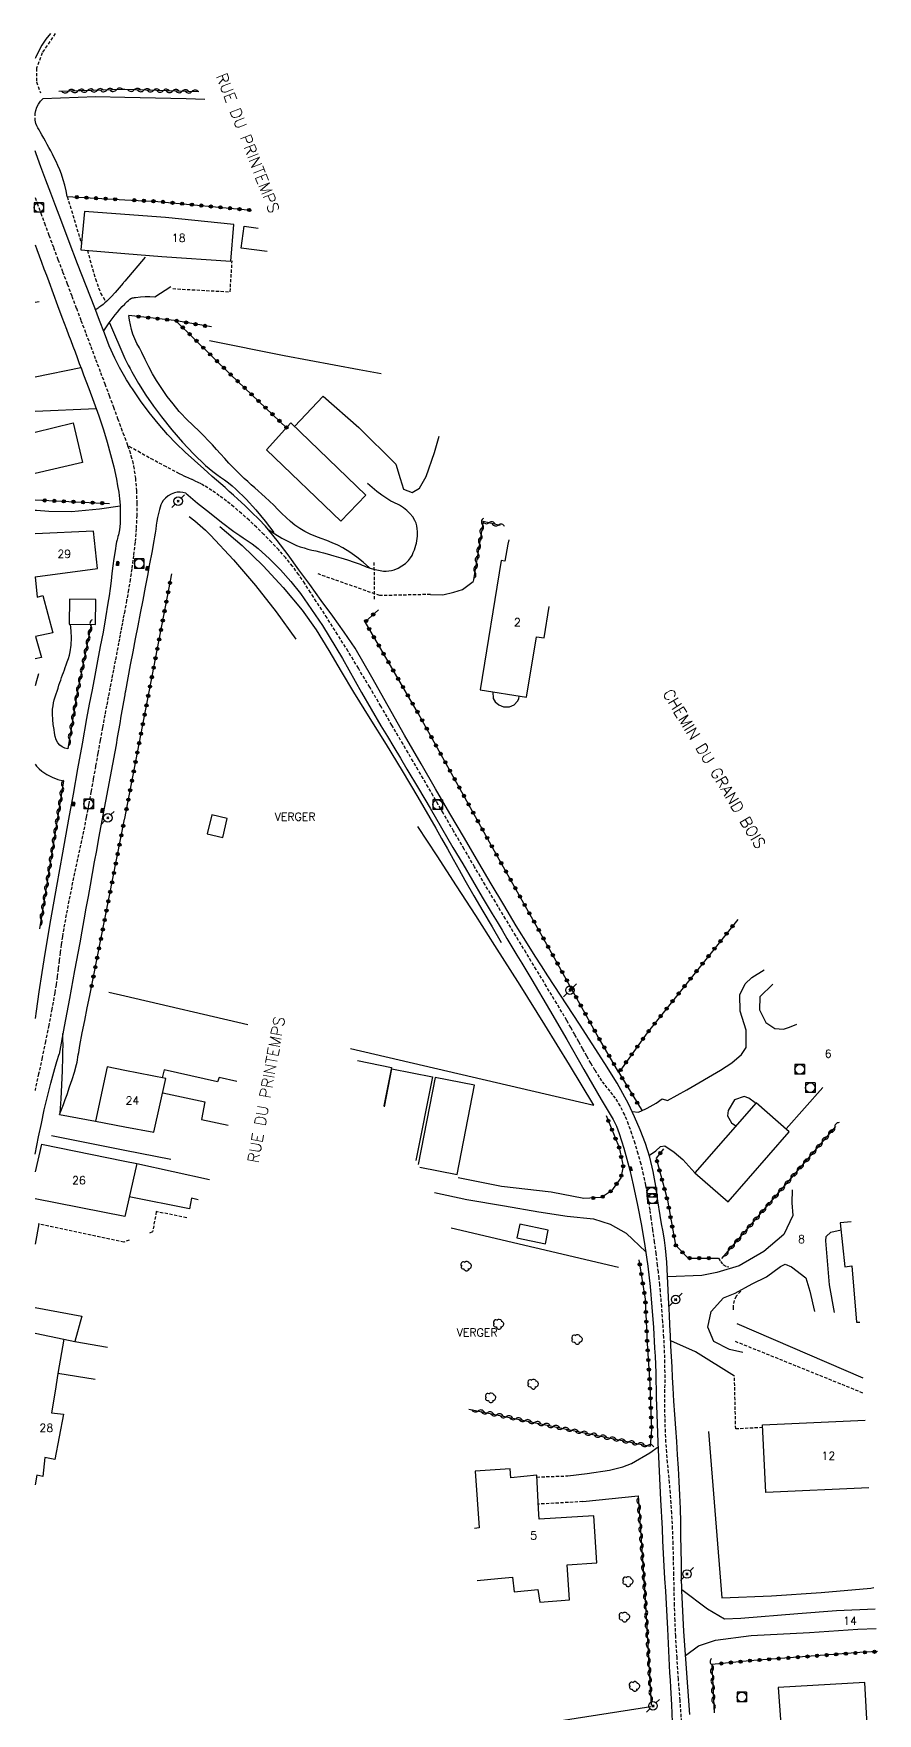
# Model space of a CAD drawing. Header units: millimetres. Extents: x 157000 to 158000, y 155000 to 156000.
# Drawn here: x 156999.8 to 157131.6, y 155737.5 to 156000 of the extents above; entities that cross this region are included whole.
import ezdxf
from ezdxf.enums import TextEntityAlignment as Align

# ---------------------------------------------------------------- set-up
doc = ezdxf.new("R2010")
doc.units = ezdxf.units.MM
doc.linetypes.add('DASHED', pattern=[0.75, 0.5, -0.25])
doc.layers.get('0').update_dxf_attribs({"linetype": 'CONTINUOUS'})
for name, color, linetype in [('W0001', 6, 'DASHED'), ('W0008', 7, 'CONTINUOUS'), ('W0014', 7, 'CONTINUOUS'), ('W0017', 7, 'CONTINUOUS'), ('W0101', 7, 'CONTINUOUS'), ('W0104', 1, 'CONTINUOUS'), ('W0112', 1, 'DASHED'), ('W0211', 2, 'CONTINUOUS'), ('W0214', 2, 'CONTINUOUS'), ('W0300', 7, 'CONTINUOUS'), ('W0310', 3, 'CONTINUOUS'), ('W0322', 7, 'CONTINUOUS'), ('W0323', 7, 'CONTINUOUS'), ('W0330', 7, 'CONTINUOUS'), ('W0401', 7, 'CONTINUOUS'), ('W0420', 7, 'CONTINUOUS'), ('W0473', 7, 'CONTINUOUS'), ('W0984', 7, 'CONTINUOUS'), ('W0989', 7, 'CONTINUOUS'), ('W0991', 7, 'CONTINUOUS')]:
    doc.layers.add(name, color=color, linetype=linetype)
doc.styles.get("Standard").update_dxf_attribs({"font": 'romans.shx', "width": 0.85})

# ---------------------------------------------------------------- blocks, each defined once
blk = doc.blocks.new('T420')
for p, q in [((0.75, 0.75), (-0.75, 0.75)), ((-0.75, 0.75), (-0.75, -0.75)), ((0.75, 0.75), (0.75, -0.75)), ((0.75, -0.75), (-0.75, -0.75))]:
    blk.add_line(p, q)
blk.add_ellipse((0, 0), major_axis=(-0.53, 0.53), ratio=1, start_param=3.926991, end_param=10.210176)
blk = doc.blocks.new('T401')
for p, q in [((-0.3, 0.3), (0, 0.3)), ((-0.3, -0.25), (-0.3, 0.3)), ((-0.3, 0.15), (0, 0.15)), ((-0.3, 0), (0, 0)), ((0, 0.3), (0, -0.25)), ((-0.3, -0.15), (0, -0.15)), ((-0.3, -0.25), (-0.3, -0.3)), ((-0.3, -0.3), (0, -0.3)), ((0, -0.3), (0, -0.25))]:
    blk.add_line(p, q)
blk = doc.blocks.new('T473')
for p, q in [((-0.166667, 0.166667), (0.166667, -0.166667)), ((-0.166667, -0.166667), (0.166667, 0.166667)), ((0.500001, 0.500001), (1.000002, 1.000002)), ((-1.000002, -1.000002), (-0.500001, -0.500001))]:
    blk.add_line(p, q)
blk.add_ellipse((0, 0), major_axis=(0.471405, 0.471405), ratio=1, start_param=5.4977871438, end_param=11.780972451)
blk = doc.blocks.new('T300')
for p, q in [((-0.8, 0.51), (-0.86, 0.34)), ((-0.86, 0.34), (-0.86, 0.17)), ((-0.86, 0.17), (-0.74, 0.06)), ((-0.69, 0.63), (-0.8, 0.51)), ((-0.8, -0.06), (-0.74, 0.06)), ((-0.74, 0.06), (-0.69, 0.11)), ((-0.57, 0.69), (-0.69, 0.63)), ((-0.46, 0.69), (-0.57, 0.69)), ((-0.29, 0.63), (-0.46, 0.69)), ((-0.29, 0.63), (-0.17, 0.74)), ((-0.23, 0.57), (-0.29, 0.63)), ((-0.17, 0.74), (-0.06, 0.8)), ((-0.06, 0.8), (0.06, 0.8)), ((0.06, 0.8), (0.23, 0.74)), ((0.23, 0.74), (0.34, 0.63)), ((0.34, 0.63), (0.4, 0.51)), ((0.46, 0.46), (0.34, 0.46)), ((0.4, 0.51), (0.4, 0.46)), ((0.57, 0.4), (0.46, 0.46)), ((0.57, 0.4), (0.69, 0.29)), ((0.69, 0.29), (0.74, 0.17)), ((0.74, 0.06), (0.69, -0.17)), ((0.74, 0.17), (0.74, 0.06)), ((-0.8, -0.17), (-0.8, -0.06)), ((-0.8, -0.23), (-0.8, -0.17)), ((-0.74, -0.34), (-0.8, -0.23)), ((-0.69, -0.4), (-0.74, -0.34)), ((-0.51, -0.46), (-0.69, -0.4)), ((-0.4, -0.46), (-0.51, -0.46)), ((-0.4, -0.46), (-0.34, -0.46)), ((-0.34, -0.46), (-0.34, -0.4)), ((-0.34, -0.51), (-0.34, -0.46)), ((-0.29, -0.63), (-0.34, -0.51)), ((-0.17, -0.74), (-0.29, -0.63)), ((-0.06, -0.8), (-0.17, -0.74)), ((0.06, -0.8), (-0.06, -0.8)), ((0.17, -0.74), (0.06, -0.8)), ((0.23, -0.69), (0.17, -0.74)), ((0.29, -0.46), (0.23, -0.46)), ((0.29, -0.63), (0.23, -0.69)), ((0.46, -0.4), (0.29, -0.46)), ((0.34, -0.51), (0.29, -0.63)), ((0.34, -0.51), (0.34, -0.46)), ((0.57, -0.34), (0.46, -0.4)), ((0.63, -0.29), (0.57, -0.34)), ((0.69, -0.17), (0.63, -0.29))]:
    blk.add_line(p, q)
blk = doc.blocks.new('t310o')
at = {"color": 0, "linetype": 'Continuous'}
for centre, start, end in [((-0.5, 0.38), 216.8699, 323.1304), ((0.5, -0.37), 36.8699, 143.1303)]:
    blk.add_arc(centre, 0.625, start, end, dxfattribs=at)
blk = doc.blocks.new('t323o')
at = {"color": 0, "linetype": 'Continuous'}
for radius in [0.25, 0.15]:
    blk.add_circle((0, 0), radius, dxfattribs=at)
blk = doc.blocks.new('t322o')
at = {"color": 0, "linetype": 'Continuous'}
for radius in [0.25, 0.15]:
    blk.add_circle((0, 0), radius, dxfattribs=at)

msp = doc.modelspace()

# ---------------------------------------------------------------- linework, layer by layer
at = {"layer": 'W0001'}
for points in [[(157000, 155974.41), (157000.32, 155973.52), (157000.88, 155971.96), (157001.45, 155970.39), (157002.16, 155968.49), (157002.87, 155966.59), (157003.58, 155964.69), (157004.3, 155962.79), (157005.02, 155960.89), (157005.74, 155958.99), (157006.45, 155957.09), (157007.17, 155955.19), (157007.93, 155953.16), (157008.7, 155951.13), (157009.46, 155949.09), (157010.22, 155947.06), (157010.9, 155945.26), (157011.58, 155943.45), (157012.25, 155941.65), (157012.9, 155939.84), (157013.17, 155939.09), (157013.44, 155938.35), (157013.72, 155937.62), (157014, 155936.88)], [(157014, 155936.88), (157014.46, 155935.62)], [(157014.46, 155935.62), (157014.73, 155934.84), (157014.98, 155934.05), (157015.2, 155933.24), (157015.38, 155932.43), (157015.67, 155930.52), (157015.83, 155928.58), (157015.88, 155926.65), (157015.88, 155924.72), (157015.79, 155922.62), (157015.61, 155920.53), (157015.37, 155918.45), (157015.1, 155916.37), (157014.86, 155914.73), (157014.6, 155913.09), (157014.3, 155911.46), (157014, 155909.83)], [(157100.99, 155736.23), (157100.75, 155739.58), (157100.5, 155742.92), (157100.27, 155746.27), (157100.07, 155749.62), (157099.97, 155752.02), (157099.89, 155754.42), (157099.83, 155756.81), (157099.78, 155759.21), (157099.73, 155761.61), (157099.67, 155764.01), (157099.58, 155766.41), (157099.47, 155768.81), (157099.36, 155770.39), (157099.24, 155771.98), (157099.1, 155773.57), (157098.95, 155775.15), (157098.8, 155776.74), (157098.67, 155778.33), (157098.55, 155779.92), (157098.47, 155781.51), (157098.41, 155783.05), (157098.39, 155784.6), (157098.39, 155786.14), (157098.39, 155787.69), (157098.4, 155789.24), (157098.4, 155790.78), (157098.38, 155792.33), (157098.34, 155793.87), (157098.22, 155796.29), (157098.06, 155798.7), (157097.88, 155801.11), (157097.67, 155803.51), (157097.58, 155804.52), (157097.47, 155805.53), (157097.36, 155806.53), (157097.24, 155807.54), (157097.01, 155809.38), (157096.77, 155811.22), (157096.52, 155813.06), (157096.25, 155814.9), (157096.06, 155816.2), (157095.87, 155817.51), (157095.66, 155818.8), (157095.41, 155820.1), (157095.05, 155821.73), (157094.66, 155823.36), (157094.22, 155824.98), (157093.73, 155826.58), (157093.24, 155828.09), (157092.71, 155829.58), (157092.11, 155831.06), (157091.4, 155832.48), (157091.05, 155833.08), (157090.66, 155833.66), (157090.24, 155834.21), (157089.81, 155834.76), (157089.38, 155835.3), (157088.95, 155835.84), (157088.54, 155836.39), (157088.15, 155836.97), (157087.46, 155838.05), (157086.81, 155839.14), (157086.17, 155840.25), (157085.55, 155841.37), (157084.93, 155842.48), (157084.31, 155843.6), (157083.69, 155844.71), (157083.05, 155845.82), (157081.48, 155848.47), (157079.89, 155851.12), (157078.29, 155853.76), (157076.69, 155856.4), (157075.09, 155859.04), (157073.49, 155861.68), (157071.9, 155864.33), (157070.31, 155866.98), (157068.66, 155869.79), (157067.02, 155872.6), (157065.38, 155875.42), (157063.74, 155878.23), (157062.96, 155879.57), (157062.17, 155880.92), (157061.39, 155882.26), (157060.61, 155883.6), (157059.83, 155884.94), (157059.04, 155886.28), (157058.26, 155887.62), (157057.48, 155888.96), (157055.74, 155891.94), (157054.01, 155894.92), (157052.27, 155897.89), (157050.5, 155900.84), (157048.89, 155903.48), (157047.26, 155906.1), (157045.6, 155908.7), (157043.93, 155911.29), (157043.03, 155912.69), (157042.13, 155914.08), (157041.2, 155915.46), (157040.21, 155916.79), (157039.15, 155918.08), (157038.05, 155919.33), (157036.91, 155920.54), (157035.75, 155921.74), (157034.61, 155922.86), (157033.45, 155923.96), (157032.26, 155925.03), (157031.04, 155926.06), (157029.92, 155926.95), (157028.78, 155927.8), (157027.62, 155928.61), (157026.41, 155929.36), (157025.94, 155929.63), (157025.46, 155929.87), (157024.98, 155930.11), (157024.49, 155930.33), (157024, 155930.55), (157023.51, 155930.77), (157023.03, 155930.99), (157022.55, 155931.23), (157020.51, 155932.3), (157018.48, 155933.38), (157016.46, 155934.49), (157014.46, 155935.62)], [(157014, 155909.83), (157013.88, 155909.2), (157013.76, 155908.58), (157013.64, 155907.95), (157013.52, 155907.32), (157013.4, 155906.7), (157013.29, 155906.07), (157013.17, 155905.44), (157013.05, 155904.82), (157012.79, 155903.41), (157012.52, 155902), (157012.25, 155900.59), (157011.98, 155899.19), (157011.7, 155897.78), (157011.43, 155896.37), (157011.16, 155894.97), (157010.89, 155893.56), (157010.53, 155891.56), (157010.16, 155889.56), (157009.81, 155887.56), (157009.45, 155885.55), (157009.09, 155883.55), (157008.73, 155881.55), (157008.37, 155879.55), (157007.99, 155877.55), (157007.56, 155875.38), (157007.11, 155873.21), (157006.65, 155871.04), (157006.18, 155868.87), (157005.72, 155866.7), (157005.28, 155864.53), (157004.86, 155862.35), (157004.47, 155860.17), (157004.27, 155858.92), (157004.09, 155857.66), (157003.93, 155856.41), (157003.77, 155855.15), (157003.62, 155853.89), (157003.45, 155852.64), (157003.28, 155851.38), (157003.08, 155850.13), (157002.62, 155847.59), (157002.14, 155845.06), (157001.62, 155842.53), (157001.09, 155840), (157000.55, 155837.48), (157000.02, 155834.96), (157000, 155834.87)]]:
    msp.add_lwpolyline(points, dxfattribs=at)
at = {"layer": 'W0008'}
for points in [[(157014, 155946.36), (157013.59, 155947.09), (157013.19, 155947.82), (157012.81, 155948.56), (157012.45, 155949.3), (157011.59, 155951.23), (157010.82, 155953.19), (157010.08, 155955.17), (157009.33, 155957.14), (157007.99, 155960.59), (157006.65, 155964.03), (157005.32, 155967.49), (157004, 155970.94), (157003.23, 155973), (157002.45, 155975.06), (157001.69, 155977.12), (157000.92, 155979.18), (157000.16, 155981.24), (157000, 155981.66)], [(157000, 155967.01), (157000.27, 155966.28), (157000.64, 155965.28), (157001.01, 155964.27), (157001.38, 155963.27), (157001.76, 155962.26), (157002.13, 155961.26), (157002.82, 155959.39), (157003.51, 155957.53), (157004.2, 155955.67), (157004.9, 155953.8), (157005.23, 155952.92), (157005.57, 155952.03), (157005.9, 155951.14), (157006.24, 155950.26), (157006.58, 155949.37), (157006.91, 155948.48), (157007.24, 155947.6), (157007.57, 155946.71), (157008.38, 155944.56), (157009.19, 155942.42), (157009.97, 155940.27), (157010.69, 155938.09), (157011.27, 155936.18), (157011.8, 155934.25), (157012.29, 155932.31), (157012.71, 155930.36), (157012.9, 155929.36), (157013.07, 155928.35), (157013.2, 155927.33), (157013.28, 155926.32), (157013.31, 155925.36), (157013.31, 155924.4), (157013.27, 155923.44), (157013.18, 155922.49), (157013.13, 155922.22), (157013.08, 155921.95), (157013.02, 155921.68), (157012.95, 155921.41), (157012.87, 155921.14), (157012.81, 155920.88), (157012.74, 155920.61), (157012.69, 155920.34), (157012.49, 155919.17), (157012.31, 155918.01), (157012.16, 155916.84), (157012.01, 155915.66), (157011.87, 155914.49), (157011.73, 155913.32), (157011.57, 155912.15), (157011.39, 155910.99), (157011.01, 155908.73), (157010.61, 155906.48), (157010.19, 155904.22), (157009.76, 155901.98), (157009.33, 155899.73), (157008.9, 155897.48), (157008.47, 155895.24), (157008.05, 155892.98), (157007.34, 155889.05), (157006.64, 155885.12), (157005.94, 155881.19), (157005.24, 155877.26), (157004.29, 155872.02), (157003.34, 155866.78), (157002.41, 155861.55), (157001.53, 155856.3), (157001.05, 155853.28), (157000.59, 155850.27), (157000.16, 155847.25), (157000, 155846.12)], [(157050.02, 155903.96), (157048.27, 155906.47), (157046.5, 155908.97), (157044.71, 155911.45), (157042.9, 155913.92), (157041.22, 155916.23), (157039.54, 155918.54), (157037.81, 155920.82), (157035.98, 155923.02), (157034.95, 155924.13), (157033.87, 155925.2), (157032.76, 155926.25), (157031.66, 155927.28), (157031, 155927.88), (157030.34, 155928.48), (157029.68, 155929.07), (157029.01, 155929.65), (157028.34, 155930.24), (157027.67, 155930.82), (157027, 155931.41), (157026.34, 155932.01), (157024.9, 155933.32), (157023.46, 155934.62), (157022.04, 155935.96), (157020.69, 155937.37), (157019.22, 155939.07), (157017.82, 155940.82), (157016.48, 155942.63), (157015.21, 155944.48), (157014.9, 155944.94), (157014.59, 155945.41), (157014.29, 155945.88), (157014, 155946.36)], [(157023.54, 155928.19), (157023.1, 155928.31), (157022.65, 155928.35), (157022.2, 155928.33), (157021.76, 155928.24), (157021.25, 155928.04), (157020.78, 155927.77), (157020.36, 155927.43), (157019.99, 155927.04), (157019.78, 155926.71), (157019.63, 155926.36), (157019.53, 155926), (157019.43, 155925.64), (157019.27, 155925.03), (157019.14, 155924.42), (157019.03, 155923.81), (157018.93, 155923.19), (157018.85, 155922.58), (157018.76, 155921.97), (157018.67, 155921.35), (157018.56, 155920.74), (157018.23, 155918.94), (157017.88, 155917.14), (157017.54, 155915.33), (157017.2, 155913.53), (157016.81, 155911.5), (157016.42, 155909.47), (157016.03, 155907.45), (157015.65, 155905.42), (157015.26, 155903.39), (157014.87, 155901.36), (157014.5, 155899.33), (157014.12, 155897.3), (157014.11, 155897.22), (157014.09, 155897.14), (157014.08, 155897.07), (157014.06, 155896.99), (157014.04, 155896.92), (157014.03, 155896.84), (157014.01, 155896.77), (157014, 155896.69)], [(157023.54, 155928.19), (157025.39, 155926.66), (157027.26, 155925.16), (157029.14, 155923.68), (157031.05, 155922.23), (157031.52, 155921.89), (157032, 155921.56), (157032.49, 155921.24), (157032.97, 155920.92), (157033.46, 155920.6), (157033.93, 155920.27), (157034.4, 155919.92), (157034.85, 155919.55), (157036.63, 155917.92), (157038.34, 155916.2), (157039.95, 155914.39), (157041.47, 155912.5), (157044.92, 155907.53), (157048.02, 155902.34), (157050.98, 155897.07), (157054.01, 155891.87), (157055.03, 155890.18), (157056.05, 155888.49), (157057.07, 155886.79), (157058.09, 155885.1)], [(157069.33, 155870.43), (157067.06, 155874.29), (157064.8, 155878.15), (157062.55, 155882.01), (157060.31, 155885.89), (157057.72, 155890.4), (157055.14, 155894.91), (157052.58, 155899.43), (157050.02, 155903.96)], [(157014, 155896.69), (157013.8, 155895.58), (157013.61, 155894.46), (157013.42, 155893.35), (157013.23, 155892.23), (157013.04, 155891.11), (157012.84, 155890), (157012.65, 155888.88), (157012.45, 155887.77), (157012.1, 155885.85), (157011.74, 155883.92), (157011.38, 155882), (157011.02, 155880.08), (157010.65, 155878.15), (157010.29, 155876.23), (157009.93, 155874.31), (157009.57, 155872.38), (157009.24, 155870.58), (157008.92, 155868.77), (157008.59, 155866.97), (157008.27, 155865.16), (157007.95, 155863.36), (157007.62, 155861.56), (157007.3, 155859.75), (157006.97, 155857.95), (157006.17, 155853.6), (157005.37, 155849.24), (157004.56, 155844.89), (157003.75, 155840.55)], [(157058.09, 155885.1), (157059.89, 155882.04), (157061.69, 155878.97), (157063.48, 155875.91), (157065.28, 155872.85), (157066.81, 155870.26), (157068.33, 155867.67), (157069.85, 155865.08), (157071.39, 155862.49), (157072.16, 155861.2), (157072.94, 155859.91), (157073.71, 155858.62), (157074.49, 155857.33), (157075.27, 155856.04), (157076.05, 155854.75), (157076.82, 155853.45), (157077.59, 155852.16), (157080.33, 155847.49), (157083.04, 155842.82), (157085.74, 155838.13), (157088.44, 155833.44), (157089.05, 155832.42), (157089.67, 155831.4), (157090.28, 155830.36), (157090.81, 155829.29), (157091.25, 155828.17), (157091.62, 155827.02), (157091.96, 155825.87), (157092.28, 155824.72), (157092.6, 155823.58), (157092.9, 155822.43), (157093.18, 155821.28), (157093.44, 155820.13), (157094.1, 155816.97), (157094.7, 155813.8), (157095.24, 155810.62), (157095.71, 155807.42), (157096.08, 155804.23), (157096.36, 155801.03), (157096.59, 155797.83), (157096.78, 155794.63), (157096.85, 155793.34), (157096.9, 155792.05), (157096.94, 155790.76), (157096.98, 155789.47), (157097.01, 155788.19), (157097.04, 155786.9), (157097.07, 155785.61), (157097.12, 155784.32), (157097.3, 155779.85), (157097.5, 155775.38), (157097.71, 155770.92), (157097.93, 155766.45), (157098.03, 155764.49), (157098.13, 155762.52), (157098.23, 155760.56), (157098.34, 155758.6), (157098.45, 155756.63), (157098.56, 155754.67), (157098.66, 155752.7), (157098.77, 155750.74), (157098.83, 155749.6), (157098.89, 155748.45), (157098.94, 155747.31), (157099, 155746.16), (157099.06, 155745.02), (157099.12, 155743.87), (157099.18, 155742.73), (157099.24, 155741.58), (157099.39, 155738.89), (157099.53, 155736.2)], [(157102.29, 155737.38), (157101.94, 155741.69), (157101.63, 155746.01), (157101.35, 155750.32), (157101.13, 155754.64), (157101.05, 155756.77), (157100.99, 155758.9), (157100.95, 155761.02), (157100.92, 155763.15), (157100.89, 155765.28), (157100.86, 155767.41), (157100.8, 155769.54), (157100.72, 155771.67), (157100.62, 155773.76), (157100.5, 155775.86), (157100.37, 155777.95), (157100.22, 155780.04), (157100.07, 155782.13), (157099.93, 155784.23), (157099.79, 155786.32), (157099.66, 155788.41), (157099.57, 155790.04), (157099.49, 155791.68), (157099.41, 155793.31), (157099.33, 155794.94), (157099.25, 155796.58), (157099.17, 155798.21), (157099.09, 155799.84), (157099, 155801.48), (157098.9, 155803.66), (157098.8, 155805.85), (157098.68, 155808.03), (157098.48, 155810.21), (157098.31, 155811.5), (157098.1, 155812.78), (157097.87, 155814.06), (157097.65, 155815.34), (157097.29, 155817.62), (157096.96, 155819.92), (157096.56, 155822.21), (157096.02, 155824.47), (157095.33, 155826.61), (157094.54, 155828.71), (157093.64, 155830.76), (157092.67, 155832.78), (157090.92, 155835.99), (157089, 155839.1), (157087.01, 155842.16), (157085.04, 155845.22), (157084.07, 155846.75), (157083.08, 155848.27), (157082.09, 155849.79), (157081.1, 155851.3), (157080.11, 155852.81), (157079.12, 155854.33), (157078.14, 155855.85), (157077.18, 155857.39), (157075.17, 155860.62), (157073.2, 155863.88), (157071.25, 155867.15), (157069.33, 155870.43)]]:
    msp.add_lwpolyline(points, dxfattribs=at)
at = {"layer": 'W0014'}
msp.add_lwpolyline([(157000, 155824.9), (157000.54, 155827.62), (157000.98, 155829.73), (157001.44, 155831.83), (157001.93, 155833.93), (157002.45, 155836.02), (157002.75, 155837.16), (157003.07, 155838.29), (157003.4, 155839.42), (157003.75, 155840.55)], dxfattribs=at)
at = {"layer": 'W0017'}
for points in [[(157002.42, 156000), (157002.41, 155999.99), (157001.66, 155999.14), (157001.04, 155998.2), (157000.53, 155997.21), (157000.04, 155996.21), (157000, 155996.12)], [(157017.21, 155965.06), (157014, 155961.32)], [(157014, 155961.32), (157013.93, 155961.24), (157013.87, 155961.17), (157013.8, 155961.09), (157013.74, 155961.02), (157013.12, 155960.29), (157012.51, 155959.57), (157011.88, 155958.85), (157011.21, 155958.18), (157010.91, 155957.91), (157010.61, 155957.65), (157010.29, 155957.41), (157009.97, 155957.18), (157009.84, 155957.1), (157009.71, 155957.02), (157009.57, 155956.94), (157009.43, 155956.87)], [(157018.7, 155958.88), (157021.19, 155960.47)], [(157010.74, 155953.54), (157011.16, 155954.18), (157011.59, 155954.81), (157012.04, 155955.43), (157012.5, 155956.04), (157012.86, 155956.48), (157013.23, 155956.92), (157013.6, 155957.34), (157014, 155957.75)], [(157014, 155957.75), (157014.02, 155957.77), (157014.05, 155957.8), (157014.07, 155957.82), (157014.09, 155957.85), (157014.11, 155957.87), (157014.14, 155957.9), (157014.16, 155957.92), (157014.18, 155957.94), (157014.39, 155958.13), (157014.6, 155958.32), (157014.82, 155958.5), (157015.06, 155958.64), (157015.22, 155958.7), (157015.38, 155958.74), (157015.54, 155958.77), (157015.71, 155958.79), (157016.45, 155958.87), (157017.2, 155958.92), (157017.95, 155958.92), (157018.7, 155958.88)], [(157007.17, 155947.77), (157000, 155946.33)], [(157040.54, 155938.6), (157045, 155943.36), (157050.56, 155938.44), (157056.37, 155932.73), (157057.05, 155930.48), (157057.57, 155928.84), (157058.92, 155928.31), (157060.05, 155928.96), (157061.1, 155930.78), (157062.39, 155934.53), (157063.11, 155937.08)], [(157009.53, 155941.36), (157000, 155940.95)], [(157036.37, 155922.56), (157037.43, 155921.83), (157038.53, 155921.16), (157039.67, 155920.57), (157040.85, 155920.04), (157041.43, 155919.82), (157042.02, 155919.63), (157042.62, 155919.46), (157043.23, 155919.31), (157043.83, 155919.17), (157044.44, 155919.03), (157045.04, 155918.88), (157045.64, 155918.72), (157046.69, 155918.41), (157047.74, 155918.1), (157048.79, 155917.78), (157049.83, 155917.44), (157050.15, 155917.33), (157050.46, 155917.21), (157050.78, 155917.08), (157051.09, 155916.95), (157051.4, 155916.83), (157051.72, 155916.71), (157052.04, 155916.59), (157052.36, 155916.49), (157052.86, 155916.34), (157053.36, 155916.2), (157053.88, 155916.09), (157054.4, 155916.03), (157054.82, 155916.02), (157055.25, 155916.04), (157055.67, 155916.1), (157056.09, 155916.22), (157056.71, 155916.48), (157057.29, 155916.82), (157057.84, 155917.23), (157058.33, 155917.69), (157058.63, 155918.07), (157058.88, 155918.48), (157059.08, 155918.91), (157059.25, 155919.36), (157059.37, 155919.7), (157059.47, 155920.05), (157059.56, 155920.41), (157059.63, 155920.77), (157059.68, 155921.13), (157059.72, 155921.49), (157059.74, 155921.85), (157059.73, 155922.22), (157059.7, 155922.65), (157059.63, 155923.08), (157059.51, 155923.5), (157059.34, 155923.91), (157058.99, 155924.48), (157058.56, 155925), (157058.08, 155925.47), (157057.57, 155925.89), (157057.26, 155926.12), (157056.94, 155926.31), (157056.6, 155926.49), (157056.26, 155926.65), (157055.92, 155926.81), (157055.58, 155926.97), (157055.25, 155927.15), (157054.93, 155927.34), (157054.14, 155927.89), (157053.37, 155928.46), (157052.63, 155929.07), (157051.91, 155929.71)], [(157013.29, 155926.17), (157010.07, 155925.7), (157005.67, 155925.26), (157002.17, 155925.33), (157000.22, 155925.48), (157000, 155925.5)], [(157061.77, 155912.37), (157063.71, 155912.29), (157065.42, 155912.71), (157066.74, 155913.14), (157068.45, 155914.39)], [(157005.11, 155888.27), (157004.66, 155888.38), (157004.24, 155888.57), (157003.87, 155888.84), (157003.55, 155889.18), (157003.28, 155889.66), (157003.13, 155890.2), (157003.05, 155890.74), (157002.98, 155891.26), (157002.85, 155892.05), (157002.75, 155892.85), (157002.7, 155893.66), (157002.74, 155894.47), (157002.8, 155894.95), (157002.89, 155895.42), (157003, 155895.89), (157003.14, 155896.36), (157003.28, 155896.82), (157003.43, 155897.27), (157003.59, 155897.73), (157003.73, 155898.19), (157003.86, 155898.59), (157004, 155898.99), (157004.14, 155899.39), (157004.28, 155899.79), (157004.43, 155900.18), (157004.57, 155900.58), (157004.72, 155900.98), (157004.85, 155901.38), (157005.03, 155901.87), (157005.22, 155902.37), (157005.39, 155902.87), (157005.5, 155903.39), (157005.64, 155904.47), (157005.69, 155905.57), (157005.66, 155906.66), (157005.54, 155907.75)], [(157000.52, 155899.97), (157000.2, 155898.85), (157000, 155898.1)], [(157000, 155885.83), (157000.23, 155885.52), (157000.63, 155885.11), (157001.07, 155884.74), (157001.84, 155884.23), (157002.66, 155883.8), (157003.53, 155883.47), (157004.43, 155883.24)], [(157093.34, 155831.6), (157094.18, 155831.48), (157094.62, 155831.62), (157095.62, 155832.12), (157097, 155832.91), (157097.95, 155833.58), (157098.77, 155833.3), (157101.83, 155834.95), (157107.04, 155838.04), (157108.84, 155839.18), (157110.36, 155840.49), (157111.06, 155841.59), (157111.07, 155844.28), (157110.12, 155847.29), (157110.07, 155849.8), (157110.93, 155851.53), (157111.97, 155852.55), (157113.86, 155853.74)], [(157115.23, 155851.47), (157113.2, 155849.5), (157113.17, 155847.46), (157114.12, 155845.49), (157115.53, 155844.54), (157116.88, 155844.47), (157117.85, 155844.78), (157119, 155845.22)], [(157112.46, 155832.94), (157111.51, 155833.65), (157110.78, 155833.91), (157109.26, 155833.41), (157108.25, 155831.74), (157108.18, 155830.9), (157108.78, 155829.84), (157109.47, 155829.36)], [(157123.06, 155835.35), (157117.3, 155828.87)], [(157003.8, 155831.14), (157009.45, 155830.07)], [(157002.57, 155827.84), (157014, 155825.55)], [(157095.95, 155824.78), (157096.97, 155825.45), (157097.69, 155826.14), (157098.37, 155826.23), (157099.82, 155825.25), (157101.16, 155824.08), (157103.08, 155822.02)], [(157014, 155825.55), (157021.2, 155824.14)], [(157085.7, 155818), (157080.61, 155819.01), (157072.85, 155819.89), (157066.07, 155821.21)], [(157062.37, 155818.94), (157067.42, 155817.85), (157073.34, 155816.84), (157078.69, 155815.91), (157083.13, 155815.25), (157087.23, 155814.8), (157089.83, 155813.97), (157092.32, 155812.58), (157095.4, 155809.67)], [(157118.24, 155819.37), (157118.21, 155817.31), (157118.36, 155815.34), (157116.97, 155812.38), (157113.84, 155809.74), (157109.99, 155807.5), (157106.51, 155806.45), (157104.14, 155805.96), (157098.79, 155805.77)], [(157124.86, 155800.16), (157124.08, 155804.51), (157123.53, 155811.36), (157123.55, 155812.05), (157124.32, 155812.71), (157125.89, 155813.1)], [(157110.54, 155793.91), (157108.49, 155794.41), (157106.03, 155795.64), (157105.09, 155797.88), (157105.63, 155800.34), (157107.54, 155802.5), (157109.38, 155803.18), (157112.02, 155804.67), (157114.25, 155805.78), (157116.43, 155807.37), (157117.16, 155807.74), (157118.14, 155807.3), (157120.37, 155805.62), (157121, 155803.52), (157121.76, 155800.32)], [(157109.25, 155790.25), (157103.16, 155794.06), (157099.29, 155795.76)], [(157083.24, 155774.66), (157086.23, 155775.03), (157089.72, 155775.57), (157091.8, 155776.06), (157093.17, 155776.57), (157096.02, 155778.25), (157097.34, 155779.2)], [(157085.55, 155770.63), (157094.2, 155771.56)], [(157131.22, 155753.82), (157125.21, 155753.55), (157119.17, 155753.11), (157110.24, 155752.39), (157107.69, 155752.26), (157105.02, 155753.85), (157101.04, 155756.88)], [(157101.59, 155746.57), (157103.62, 155748.1), (157106.28, 155749), (157111.83, 155749.71), (157120.96, 155750.18), (157128.5, 155750.7), (157131.38, 155750.81)]]:
    msp.add_lwpolyline(points, dxfattribs=at)
at = {"layer": 'W0101'}
for points in [[(157007.73, 155972.18), (157007.17, 155966.19), (157014, 155965.62)], [(157014, 155971.71), (157007.73, 155972.18)], [(157014, 155965.62), (157019.79, 155965.17), (157030.57, 155964.46), (157031.04, 155970.16), (157020.35, 155971.27), (157014, 155971.71)], [(157000, 155937.73), (157005.93, 155939.2), (157007.39, 155933), (157000, 155931.29)], [(157000, 155915.15), (157009.77, 155916.41), (157009.1, 155922.27)], [(157009.1, 155922.27), (157000, 155921.86)], [(157073.99, 155920.93), (157073.87, 155920.22), (157073.36, 155917.57)], [(157073.36, 155917.57), (157072.8, 155917.66), (157069.51, 155897.48), (157076.76, 155896.3), (157078.3, 155905.76), (157078.3, 155905.76), (157079.5, 155905.59), (157080.28, 155910.49)], [(157011.27, 155838.57), (157009.45, 155830.07), (157014, 155829.19)], [(157014, 155838.01), (157011.27, 155838.57)], [(157014, 155829.19), (157018.57, 155828.35), (157020.42, 155836.72), (157014, 155838.01)], [(157001, 155826.51), (157000, 155822.17)], [(157001, 155826.51), (157014, 155823.83)], [(157014, 155823.83), (157015.87, 155823.48), (157014.01, 155815.19)], [(157014, 155815.18), (157014, 155815.17), (157000, 155817.94)], [(157127.46, 155814.34), (157125.78, 155814.19), (157126.48, 155807.32), (157127.59, 155807.45), (157128.31, 155798.65), (157128.83, 155798.7)], [(157000, 155796.95), (157004.51, 155796), (157004.51, 155796), (157003.53, 155790.66), (157003.14, 155787.9), (157002.59, 155784.52), (157004.43, 155784.28), (157003.11, 155777.2), (157001.5, 155777.51), (157001.19, 155774.56), (157000.29, 155774.75), (157000, 155773.27)], [(157130.21, 155772.81), (157114.14, 155772.04), (157113.63, 155782.61), (157129.65, 155783.38)], [(157087.3, 155768.44), (157078.74, 155767.91), (157078.62, 155769.51), (157078.35, 155774.76), (157074.31, 155774.35), (157074.22, 155775.77), (157068.73, 155775.37), (157069.39, 155766.55), (157068.65, 155766.43)], [(157069.05, 155758.29), (157072.3, 155758.63), (157074.59, 155758.81), (157074.86, 155756.52), (157078.52, 155756.91), (157078.85, 155754.94), (157083.49, 155755.31), (157083.11, 155760.75), (157087.77, 155761.09), (157087.3, 155768.44)]]:
    msp.add_lwpolyline(points, dxfattribs=at)
msp.add_lwpolyline([(157129.62, 155742.39), (157116.07, 155741.61), (157116.85, 155730.89), (157130.17, 155731.89)], close=True, dxfattribs=at)
at = {"layer": 'W0104'}
for points in [[(157036.23, 155965.95), (157032.2, 155966.46), (157032.64, 155969.9)], [(157032.64, 155969.9), (157034.85, 155969.62)], [(157000, 155915.12), (157000.34, 155911.95), (157001.19, 155912.19), (157002.77, 155906.4), (157000.05, 155905.8), (157000.07, 155905.8), (157000.98, 155902.52), (157000, 155902.3)], [(157071.52, 155897.15), (157071.55, 155896.1), (157071.85, 155895.59), (157072.46, 155895.11), (157073.18, 155894.83), (157074.08, 155894.82), (157074.83, 155895.13), (157075.37, 155895.69), (157075.58, 155896.06), (157075.64, 155896.48)], [(157050.38, 155839.54), (157055.69, 155838.48)], [(157031.5, 155836.26), (157028.77, 155836.92), (157028.52, 155836.24), (157020.18, 155838.12), (157019.87, 155836.83)], [(157055.69, 155838.48), (157054.49, 155832.48)], [(157054.58, 155832.34), (157055.75, 155838.25), (157062.08, 155837)], [(157062.08, 155837), (157059.48, 155823.91)], [(157062.49, 155836.88), (157059.84, 155823.29)], [(157060.08, 155822.87), (157065.92, 155821.74), (157068.64, 155835.68), (157062.49, 155836.88)], [(157019.93, 155834.48), (157026.53, 155833.08), (157025.97, 155830.34), (157030.18, 155829.47)], [(157015.87, 155823.48), (157027.26, 155820.96)], [(157025.48, 155817.79), (157024.45, 155818.03), (157024.11, 155816.37), (157014.7, 155818.27)], [(157000, 155800.97), (157007.29, 155799.61), (157006.21, 155795.64), (157011.33, 155794.76)], [(157004.51, 155796), (157006.21, 155795.64)], [(157009.36, 155789.71), (157003.53, 155790.66)]]:
    msp.add_lwpolyline(points, dxfattribs=at)
for points in [[(157036.14, 155934.98), (157047.78, 155923.81), (157051.68, 155927.87), (157039.96, 155939.16)], [(157005.39, 155911.62), (157005.33, 155907.75), (157009.45, 155907.69), (157009.5, 155911.57)], [(157029.34, 155874.41), (157030.03, 155877.35), (157027.59, 155877.92), (157026.9, 155874.98)], [(157112.61, 155832.96), (157103.08, 155822.02), (157108.27, 155817.5), (157117.8, 155828.43)], [(157080.15, 155813.07), (157075.71, 155813.98), (157075.27, 155811.84), (157079.71, 155810.93)]]:
    msp.add_lwpolyline(points, close=True, dxfattribs=at)
at = {"layer": 'W0112'}
for points in [[(157003.14, 156000), (157001.1, 155996.98), (157000.23, 155994.59), (157000.23, 155992.44), (157000.84, 155990.77)], [(157005.03, 155974.53), (157007.26, 155967.12)], [(157008.17, 155966.11), (157009.42, 155961.67), (157010.23, 155959.43), (157010.99, 155958.22)], [(157021.5, 155960.15), (157030.47, 155959.65), (157030.78, 155964.49)], [(157061.77, 155912.37), (157053.83, 155912.19), (157044.22, 155915.57)], [(157052.93, 155917.37), (157052.99, 155911.56)], [(157023.68, 155815), (157018.93, 155815.94), (157018.35, 155812.77), (157017.79, 155812.56)], [(157014, 155811.21), (157013.87, 155811.16), (157000.55, 155814.02)], [(157014.68, 155811.5), (157014, 155811.21)], [(157106.74, 155808.68), (157107.04, 155808.17), (157107.45, 155807.68), (157108.05, 155807.36), (157108.36, 155807.3)], [(157110.23, 155803.5), (157109.5, 155802.74), (157109.19, 155802.06), (157109.02, 155801.12), (157109.03, 155800.43)], [(157109.33, 155795.71), (157129.42, 155787.59)], [(157113.65, 155782.2), (157109.44, 155782), (157109.25, 155790.25)], [(157078.36, 155774.48), (157083.24, 155774.66)], [(157085.55, 155770.63), (157078.58, 155770.24)]]:
    msp.add_lwpolyline(points, dxfattribs=at)
at = {"layer": 'W0211'}
for points in [[(157000, 155987.14), (157000.02, 155987.5), (157000.12, 155988.01), (157000.3, 155988.52), (157000.55, 155989), (157000.86, 155989.44), (157001.23, 155989.83)], [(157005.03, 155974.53), (157004.85, 155975.42), (157004.65, 155976.3), (157004.4, 155977.17), (157004.12, 155978.03), (157003.87, 155978.71), (157003.58, 155979.37), (157003.27, 155980.02), (157002.95, 155980.67), (157002.7, 155981.18), (157002.44, 155981.68), (157002.17, 155982.18), (157001.9, 155982.68), (157001.62, 155983.17), (157001.35, 155983.67), (157001.08, 155984.16), (157000.81, 155984.66), (157000.63, 155984.97), (157000.43, 155985.28), (157000.25, 155985.6), (157000.12, 155985.95), (157000.03, 155986.46), (157000, 155986.85)], [(157052.22, 155916.54), (157051.25, 155917.4), (157050.24, 155918.21), (157049.18, 155918.96), (157048.09, 155919.64), (157047.27, 155920.08), (157046.43, 155920.46), (157045.57, 155920.79), (157044.7, 155921.11), (157043.84, 155921.43), (157042.98, 155921.78), (157042.14, 155922.19), (157041.34, 155922.66), (157040.59, 155923.19), (157039.88, 155923.76), (157039.2, 155924.38), (157038.54, 155925.01), (157037.91, 155925.66), (157037.27, 155926.3), (157036.62, 155926.94), (157035.96, 155927.56), (157035.41, 155928.06), (157034.86, 155928.55), (157034.31, 155929.03), (157033.76, 155929.52), (157033.21, 155930.01), (157032.67, 155930.51), (157032.13, 155931.01), (157031.6, 155931.52), (157030.93, 155932.21), (157030.27, 155932.9), (157029.62, 155933.61), (157028.97, 155934.32), (157028.33, 155935.04), (157027.69, 155935.75), (157027.04, 155936.45), (157026.38, 155937.15), (157025.9, 155937.63), (157025.41, 155938.1), (157024.92, 155938.57), (157024.43, 155939.03), (157023.93, 155939.5), (157023.45, 155939.98), (157022.98, 155940.47), (157022.52, 155940.98), (157021.57, 155942.13), (157020.65, 155943.31), (157019.79, 155944.54), (157018.96, 155945.79), (157018.33, 155946.86), (157017.75, 155947.96), (157017.2, 155949.07), (157016.65, 155950.18), (157016.29, 155950.89), (157015.92, 155951.6), (157015.58, 155952.32), (157015.29, 155953.06), (157015.08, 155953.77), (157014.9, 155954.48), (157014.76, 155955.21), (157014.66, 155955.94)], [(157028.87, 155923.01), (157032.34, 155920.01), (157035.64, 155916.82), (157038.76, 155913.46), (157041.7, 155909.93), (157043.91, 155906.85), (157045.91, 155903.62), (157047.81, 155900.34), (157049.75, 155897.09), (157052.29, 155893.01), (157054.82, 155888.93), (157057.33, 155884.83), (157059.8, 155880.71), (157060.74, 155879.1), (157061.66, 155877.48), (157062.58, 155875.86), (157063.49, 155874.24), (157064.4, 155872.61), (157065.31, 155870.99), (157066.22, 155869.36), (157067.14, 155867.74), (157068.55, 155865.3), (157069.96, 155862.87), (157071.38, 155860.43), (157072.8, 155858.01)], [(157003.8, 155831.14), (157004.12, 155831.91), (157004.42, 155832.69), (157004.71, 155833.48), (157004.99, 155834.27), (157005.39, 155835.42), (157005.78, 155836.59), (157006.15, 155837.76), (157006.47, 155838.94), (157006.55, 155839.31), (157006.62, 155839.68), (157006.69, 155840.06), (157006.75, 155840.43), (157006.81, 155840.8), (157006.87, 155841.18), (157006.93, 155841.55), (157006.99, 155841.92), (157007.37, 155843.88), (157007.75, 155845.83), (157008.14, 155847.78), (157008.54, 155849.73)]]:
    msp.add_lwpolyline(points, dxfattribs=at)
at = {"layer": 'W0214'}
for points in [[(157011.65, 155954.82), (157014, 155949.24)], [(157014, 155949.24), (157014.27, 155948.71), (157014.55, 155948.18), (157014.83, 155947.66), (157015.12, 155947.14), (157016.17, 155945.31), (157017.29, 155943.53), (157018.48, 155941.79), (157019.73, 155940.1), (157021.34, 155938.11), (157023.01, 155936.18), (157024.77, 155934.32), (157026.6, 155932.54), (157027.17, 155932.04), (157027.76, 155931.58), (157028.37, 155931.13), (157028.98, 155930.7), (157029.59, 155930.26), (157030.2, 155929.81), (157030.79, 155929.34), (157031.35, 155928.84), (157032.96, 155927.25), (157034.49, 155925.58), (157035.94, 155923.84), (157037.3, 155922.03)], [(157003.9, 155831.4), (157004.05, 155833.58), (157004.18, 155835.77), (157004.27, 155837.95), (157004.34, 155840.14), (157004.36, 155841.04), (157004.37, 155841.94), (157004.36, 155842.85), (157004.34, 155843.75)]]:
    msp.add_lwpolyline(points, dxfattribs=at)
at = {"layer": 'W0300'}
for points in [[(157027.25, 155952.05), (157038.91, 155949.7), (157050.61, 155947.51), (157054.05, 155946.91)], [(157024.08, 155924.54), (157024.96, 155923.87), (157025.81, 155923.16), (157026.63, 155922.42), (157027.42, 155921.64), (157031, 155917.79), (157034.42, 155913.79), (157037.67, 155909.66), (157040.74, 155905.39)], [(157087.29, 155832.6), (157083.47, 155838.86), (157079.63, 155845.11), (157075.75, 155851.33), (157071.84, 155857.54), (157068.86, 155862.21), (157065.85, 155866.87), (157062.83, 155871.51), (157059.78, 155876.14)], [(157011.53, 155850.21), (157014, 155849.64)], [(157014, 155849.64), (157033.22, 155845.17)], [(157049.28, 155841.44), (157087.29, 155832.6)], [(157000.6, 155814.06), (157000, 155810.84)], [(157065, 155813.39), (157091.13, 155807.26)], [(157109.61, 155798.44), (157129.29, 155790)], [(157105.21, 155781.6), (157107.28, 155755.6)], [(157107.28, 155755.6), (157115.05, 155755.92), (157122.81, 155756.44), (157130.55, 155757.14), (157131.04, 155757.2)], [(157070.22, 155734.55), (157096.17, 155738.65)]]:
    msp.add_lwpolyline(points, dxfattribs=at)
at = {"layer": 'W0310'}
for points in [[(157014, 155991.25), (157013.73, 155991.26), (157003.7, 155990.97)], [(157025.6, 155990.92), (157014, 155991.25)], [(157000.64, 155958.11), (157000, 155957.99)], [(157072.65, 155923.15), (157069.97, 155923.79), (157068.45, 155914.39)], [(157008.77, 155907.7), (157006.54, 155896.78), (157005.11, 155888.27)], [(157004.43, 155883.24), (157000.7, 155860.14)], [(157107.29, 155808.64), (157125.08, 155829.27)], [(157067.73, 155785.1), (157090.68, 155780.37), (157096.06, 155779.29)], [(157094.2, 155771.56), (157095.37, 155754.51), (157096.24, 155738.81)], [(157105.7, 155745.2), (157106.05, 155737.62)]]:
    msp.add_lwpolyline(points, dxfattribs=at)
at = {"layer": 'W0322'}
for points in [[(157014, 155877.37), (157021.35, 155915.6)], [(157091.17, 155837.7), (157087.79, 155843.53), (157081.4, 155855.08), (157071.51, 155872.73), (157059.9, 155893.71), (157051.54, 155908.08), (157053.63, 155909.96)], [(157008.54, 155849.73), (157013.98, 155877.28), (157014, 155877.37)]]:
    msp.add_lwpolyline(points, dxfattribs=at)
at = {"layer": 'W0323'}
for points in [[(157005.03, 155974.53), (157014, 155974.03)], [(157014, 155974.03), (157019.15, 155973.78), (157033.81, 155972.4)], [(157027.55, 155954.16), (157021.72, 155955.19), (157014.66, 155955.94)], [(157021.99, 155955.14), (157030.6, 155946.68), (157039.29, 155938.43)], [(157000, 155927.13), (157011.61, 155926.59)], [(157109.77, 155861.59), (157095.62, 155843.87), (157091.17, 155837.7), (157094.82, 155831.68)], [(157089.21, 155830.98), (157091.23, 155825.96), (157091.87, 155823.04), (157091.51, 155821.21), (157090.04, 155819.21), (157088.47, 155818.15), (157085.7, 155818)], [(157098.16, 155825.73), (157097.03, 155824.29), (157098.77, 155817.75), (157100.06, 155810.72), (157101.99, 155808.68), (157106.74, 155808.68)], [(157094.33, 155808.42), (157095.32, 155802.26), (157095.62, 155795.36), (157096.03, 155789), (157096.31, 155781.97), (157096.06, 155779.29)], [(157131.57, 155747.2), (157128.81, 155747.04), (157111.62, 155745.77), (157105.7, 155745.2)]]:
    msp.add_lwpolyline(points, dxfattribs=at)
at = {"layer": 'W0330'}
for points in [[(157014, 155990.02), (157009.48, 155990.14), (157001.23, 155989.83)], [(157026.5, 155989.68), (157023.6, 155989.79), (157014, 155990.02)]]:
    msp.add_lwpolyline(points, dxfattribs=at)

# ---------------------------------------------------------------- block references
at = {"layer": 'W0300'}
for p in [(157067.39, 155807.42), (157072.45, 155798.34), (157084.7, 155795.96), (157077.84, 155788.98), (157071.2, 155786.85), (157092.65, 155758.14), (157092.1, 155752.59), (157093.68, 155741.76)]:
    msp.add_blockref('T300', p, dxfattribs=at)
at = {"layer": 'W0310'}
for p, rotation in [((157008.2, 155991.1), 181.6512614058447), ((157009.7, 155991.14), 181.6512614058447), ((157011.2, 155991.18), 181.6512614058447), ((157012.7, 155991.23), 181.6512614058447), ((157015.5, 155991.21), 178.404917650287), ((157017, 155991.16), 178.404917650287), ((157018.5, 155991.12), 178.404917650287), ((157020, 155991.08), 178.404917650287), ((157005.2, 155991.01), 181.6512614058447), ((157006.7, 155991.05), 181.6512614058447), ((157021.5, 155991.04), 178.404917650287), ((157023, 155991), 178.404917650287), ((157024.5, 155990.95), 178.404917650287), ((157069.88, 155923.27), 260.8199661676248), ((157070.91, 155923.57), 166.5640227049792), ((157072.37, 155923.22), 166.5640227049792), ((157069.41, 155920.31), 260.8199661676248), ((157069.64, 155921.79), 260.8199661676248), ((157068.93, 155917.35), 260.8199661676248), ((157069.17, 155918.83), 260.8199661676248), ((157068.69, 155915.87), 260.8199661676248), ((157008.72, 155907.43), 258.4592121989953), ((157008.12, 155904.49), 258.4592121989953), ((157008.42, 155905.96), 258.4592121989953), ((157007.52, 155901.55), 258.4592121989953), ((157007.82, 155903.02), 258.4592121989953), ((157006.92, 155898.62), 258.4592121989953), ((157007.22, 155900.09), 258.4592121989953), ((157006.62, 155897.15), 258.4592121989953), ((157006.11, 155894.19), 260.4503150915831), ((157006.36, 155895.67), 260.4503150915831), ((157005.61, 155891.23), 260.4503150915831), ((157005.86, 155892.71), 260.4503150915831), ((157005.36, 155889.75), 260.4503150915831), ((157004.05, 155880.87), 260.8384328791757), ((157004.29, 155882.35), 260.8384328791757), ((157003.57, 155877.91), 260.8384328791757), ((157003.81, 155879.39), 260.8384328791757), ((157003.09, 155874.95), 260.8384328791757), ((157003.33, 155876.43), 260.8384328791757), ((157002.85, 155873.47), 260.8384328791757), ((157002.37, 155870.51), 260.8384328791757), ((157002.61, 155871.99), 260.8384328791757), ((157001.9, 155867.55), 260.8384328791757), ((157002.14, 155869.03), 260.8384328791757), ((157001.42, 155864.58), 260.8384328791757), ((157001.66, 155866.07), 260.8384328791757), ((157001.18, 155863.1), 260.8384328791757), ((157000.94, 155861.62), 260.8384328791757), ((157123.95, 155827.95), 49.21796494245757), ((157124.93, 155829.09), 49.21796494245757), ((157121.99, 155825.68), 49.21796494245757), ((157122.97, 155826.82), 49.21796494245757), ((157120.03, 155823.41), 49.21796494245757), ((157121.01, 155824.54), 49.21796494245757), ((157117.09, 155820), 49.21796494245757), ((157118.07, 155821.14), 49.21796494245757), ((157119.05, 155822.27), 49.21796494245757), ((157115.13, 155817.73), 49.21796494245757), ((157116.11, 155818.87), 49.21796494245757), ((157113.17, 155815.46), 49.21796494245757), ((157114.15, 155816.59), 49.21796494245757), ((157110.23, 155812.05), 49.21796494245757), ((157111.21, 155813.19), 49.21796494245757), ((157112.19, 155814.32), 49.21796494245757), ((157108.27, 155809.78), 49.21796494245757), ((157109.25, 155810.92), 49.21796494245757), ((157069.2, 155784.8), 348.3368445240768), ((157070.67, 155784.5), 348.3368445240768), ((157072.14, 155784.19), 348.3368445240768), ((157073.61, 155783.89), 348.3368445240768), ((157075.08, 155783.59), 348.3368445240768), ((157076.55, 155783.28), 348.3368445240768), ((157078.02, 155782.98), 348.3368445240768), ((157079.49, 155782.68), 348.3368445240768), ((157080.95, 155782.37), 348.3368445240768), ((157082.42, 155782.07), 348.3368445240768), ((157083.89, 155781.77), 348.3368445240768), ((157085.36, 155781.46), 348.3368445240768), ((157086.83, 155781.16), 348.3368445240768), ((157088.3, 155780.86), 348.3368445240768), ((157089.77, 155780.55), 348.3368445240768), ((157091.24, 155780.26), 348.7315041248129), ((157092.71, 155779.96), 348.7315041248129), ((157094.18, 155779.67), 348.7315041248129), ((157095.65, 155779.38), 348.7315041248129), ((157094.29, 155770.25), 273.9079932449621), ((157094.39, 155768.75), 273.9079932449621), ((157094.49, 155767.26), 273.9079932449621), ((157094.6, 155765.76), 273.9079932449621), ((157094.7, 155764.26), 273.9079932449621), ((157094.8, 155762.77), 273.9079932449621), ((157094.9, 155761.27), 273.9079932449621), ((157095.01, 155759.77), 273.9079932449621), ((157095.11, 155758.28), 273.9079932449621), ((157095.21, 155756.78), 273.9079932449621), ((157095.31, 155755.28), 273.9079932449621), ((157095.41, 155753.79), 273.1868060872435), ((157095.49, 155752.29), 273.1868060872435), ((157095.57, 155750.79), 273.1868060872435), ((157095.66, 155749.29), 273.1868060872435), ((157095.74, 155747.8), 273.1868060872435), ((157095.82, 155746.3), 273.1868060872435), ((157095.91, 155744.8), 273.1868060872435), ((157105.7, 155745.12), 272.6612269432445), ((157095.99, 155743.3), 273.1868060872435), ((157096.07, 155741.8), 273.1868060872435), ((157105.77, 155743.62), 272.6612269432445), ((157105.84, 155742.12), 272.6612269432445), ((157096.16, 155740.31), 273.1868060872435), ((157105.91, 155740.62), 272.6612269432445), ((157105.98, 155739.12), 272.6612269432445)]:
    msp.add_blockref('t310o', p, dxfattribs=dict(at, rotation=rotation))
at = {"layer": 'W0322'}
for p, rotation in [((157020.79, 155912.72), 79.12469350771251), ((157021.08, 155914.19), 79.12469350771251), ((157020.23, 155909.77), 79.12469350771251), ((157020.51, 155911.25), 79.12469350771251), ((157019.94, 155908.3), 79.12469350771251), ((157051.71, 155908.23), 41.83908590166035), ((157052.82, 155909.24), 41.83908590166035), ((157019.38, 155905.35), 79.12469350771251), ((157019.66, 155906.83), 79.12469350771251), ((157052.18, 155906.98), 120.1944589508311), ((157052.93, 155905.69), 120.1944589508311), ((157018.81, 155902.41), 79.12469350771251), ((157019.09, 155903.88), 79.12469350771251), ((157053.69, 155904.39), 120.1944589508311), ((157054.44, 155903.09), 120.1944589508311), ((157055.2, 155901.8), 120.1944589508311), ((157018.25, 155899.46), 79.12469350771251), ((157018.53, 155900.93), 79.12469350771251), ((157055.95, 155900.5), 120.1944589508311), ((157056.71, 155899.2), 120.1944589508311), ((157017.96, 155897.99), 79.12469350771251), ((157057.46, 155897.91), 120.1944589508311), ((157058.22, 155896.61), 120.1944589508311), ((157017.4, 155895.04), 79.12469350771251), ((157017.68, 155896.52), 79.12469350771251), ((157058.97, 155895.31), 120.1944589508311), ((157059.72, 155894.02), 120.1944589508311), ((157016.83, 155892.1), 79.12469350771251), ((157017.11, 155893.57), 79.12469350771251), ((157060.46, 155892.71), 118.9453187571787), ((157061.18, 155891.4), 118.9453187571787), ((157016.26, 155889.15), 79.12469350771251), ((157016.55, 155890.62), 79.12469350771251), ((157061.91, 155890.08), 118.9453187571787), ((157062.63, 155888.77), 118.9453187571787), ((157015.7, 155886.2), 79.12469350771251), ((157015.98, 155887.68), 79.12469350771251), ((157063.36, 155887.46), 118.9453187571787), ((157064.09, 155886.15), 118.9453187571787), ((157015.42, 155884.73), 79.12469350771251), ((157064.81, 155884.83), 118.9453187571787), ((157065.54, 155883.52), 118.9453187571787), ((157014.85, 155881.78), 79.12469350771251), ((157015.13, 155883.26), 79.12469350771251), ((157066.26, 155882.21), 118.9453187571787), ((157066.99, 155880.9), 118.9453187571787), ((157014.28, 155878.84), 79.12469350771251), ((157014.57, 155880.31), 79.12469350771251), ((157067.72, 155879.58), 118.9453187571787), ((157068.44, 155878.27), 118.9453187571787), ((157013.77, 155876.22), 78.82611233589213), ((157069.17, 155876.96), 118.9453187571787), ((157069.89, 155875.65), 118.9453187571787), ((157013.19, 155873.27), 78.82611233589213), ((157013.48, 155874.74), 78.82611233589213), ((157070.62, 155874.33), 118.9453187571787), ((157071.35, 155873.02), 118.9453187571787), ((157012.9, 155871.8), 78.82611233589213), ((157072.08, 155871.71), 119.2828353876367), ((157072.81, 155870.4), 119.2828353876367), ((157012.32, 155868.86), 78.82611233589213), ((157012.61, 155870.33), 78.82611233589213), ((157073.55, 155869.09), 119.2828353876367), ((157074.28, 155867.79), 119.2828353876367), ((157011.74, 155865.91), 78.82611233589213), ((157012.03, 155867.39), 78.82611233589213), ((157075.01, 155866.48), 119.2828353876367), ((157075.75, 155865.17), 119.2828353876367), ((157011.16, 155862.97), 78.82611233589213), ((157011.45, 155864.44), 78.82611233589213), ((157076.48, 155863.86), 119.2828353876367), ((157077.21, 155862.55), 119.2828353876367), ((157010.58, 155860.03), 78.82611233589213), ((157010.87, 155861.5), 78.82611233589213), ((157077.95, 155861.24), 119.2828353876367), ((157078.68, 155859.94), 119.2828353876367), ((157010.29, 155858.56), 78.82611233589213), ((157079.42, 155858.63), 119.2828353876367), ((157080.15, 155857.32), 119.2828353876367), ((157009.7, 155855.61), 78.82611233589213), ((157009.99, 155857.08), 78.82611233589213), ((157080.88, 155856.01), 119.2828353876367), ((157081.61, 155854.7), 118.9450360388058), ((157009.12, 155852.67), 78.82611233589213), ((157009.41, 155854.14), 78.82611233589213), ((157082.34, 155853.39), 118.9450360388058), ((157083.07, 155852.08), 118.9450360388058), ((157008.83, 155851.2), 78.82611233589213), ((157083.79, 155850.76), 118.9450360388058), ((157084.52, 155849.45), 118.9450360388058), ((157085.24, 155848.14), 118.9450360388058), ((157085.97, 155846.83), 118.9450360388058), ((157086.7, 155845.51), 118.9450360388058), ((157087.42, 155844.2), 118.9450360388058), ((157088.16, 155842.89), 120.1082096772813), ((157088.91, 155841.6), 120.1082096772813), ((157089.67, 155840.3), 120.1082096772813), ((157090.42, 155839), 120.1082096772813)]:
    msp.add_blockref('t322o', p, dxfattribs=dict(at, rotation=rotation))
at = {"layer": 'W0323'}
for p, rotation in [((157006.52, 155974.45), 356.8143200889995), ((157008.02, 155974.36), 356.8143200889995), ((157009.52, 155974.28), 356.8143200889995), ((157011.02, 155974.2), 356.8143200889995), ((157012.51, 155974.11), 356.8143200889995), ((157015.5, 155973.96), 357.1668062680765), ((157017, 155973.88), 357.1668062680765), ((157018.49, 155973.81), 357.1668062680765), ((157019.99, 155973.7), 354.6274382001367), ((157021.48, 155973.56), 354.6274382001367), ((157022.98, 155973.42), 354.6274382001367), ((157024.47, 155973.28), 354.6274382001367), ((157025.96, 155973.13), 354.6274382001367), ((157027.46, 155972.99), 354.6274382001367), ((157028.95, 155972.85), 354.6274382001367), ((157030.44, 155972.71), 354.6274382001367), ((157031.94, 155972.57), 354.6274382001367), ((157033.43, 155972.43), 354.6274382001367), ((157016.16, 155955.78), 173.9386482481862), ((157017.65, 155955.62), 173.9386482481862), ((157019.14, 155955.46), 173.9386482481862), ((157020.63, 155955.3), 173.9386482481862), ((157022.12, 155955.12), 169.9880463137707), ((157023.6, 155954.86), 169.9880463137707), ((157025.07, 155954.59), 169.9880463137707), ((157026.55, 155954.33), 169.9880463137707), ((157023.07, 155954.09), 315.5209676904701), ((157024.14, 155953.04), 315.5209676904701), ((157025.21, 155951.99), 315.5209676904701), ((157026.28, 155950.93), 315.5209676904701), ((157027.35, 155949.88), 315.5209676904701), ((157028.42, 155948.83), 315.5209676904701), ((157029.49, 155947.78), 315.5209676904701), ((157030.56, 155946.73), 315.5209676904701), ((157031.64, 155945.7), 316.470868220061), ((157032.73, 155944.66), 316.470868220061), ((157033.82, 155943.63), 316.470868220061), ((157034.91, 155942.6), 316.470868220061), ((157035.99, 155941.56), 316.470868220061), ((157037.08, 155940.53), 316.470868220061), ((157038.17, 155939.5), 316.470868220061), ((157039.26, 155938.46), 316.470868220061), ((157001.5, 155927.06), 357.3490930898266), ((157003, 155926.99), 357.3490930898266), ((157004.5, 155926.92), 357.3490930898266), ((157005.99, 155926.85), 357.3490930898266), ((157007.49, 155926.78), 357.3490930898266), ((157008.99, 155926.72), 357.3490930898266), ((157010.49, 155926.65), 357.3490930898266), ((157108.94, 155860.56), 231.3973943722481), ((157107.07, 155858.21), 231.3973943722481), ((157108.01, 155859.38), 231.3973943722481), ((157104.26, 155854.69), 231.3973943722481), ((157105.2, 155855.87), 231.3973943722481), ((157106.13, 155857.04), 231.3973943722481), ((157102.39, 155852.35), 231.3973943722481), ((157103.33, 155853.52), 231.3973943722481), ((157100.52, 155850.01), 231.3973943722481), ((157101.45, 155851.18), 231.3973943722481), ((157098.65, 155847.66), 231.3973943722481), ((157099.58, 155848.83), 231.3973943722481), ((157095.84, 155844.14), 231.3973943722481), ((157096.78, 155845.32), 231.3973943722481), ((157097.71, 155846.49), 231.3973943722481), ((157094.07, 155841.72), 234.1764282688353), ((157094.95, 155842.94), 234.1764282688353), ((157092.31, 155839.29), 234.1764282688353), ((157093.19, 155840.51), 234.1764282688353), ((157091.44, 155838.07), 234.1764282688353), ((157091.71, 155836.81), 301.2404069221305), ((157092.49, 155835.53), 301.2404069221305), ((157093.27, 155834.25), 301.2404069221305), ((157094.05, 155832.96), 301.2404069221305), ((157089.55, 155830.13), 291.9160524803853), ((157090.11, 155828.74), 291.9160524803853), ((157090.67, 155827.35), 291.9160524803853), ((157091.23, 155825.96), 282.3173718710086), ((157091.55, 155824.49), 282.3173718710086), ((157097.15, 155823.83), 284.8866714284221), ((157097.66, 155825.09), 231.8380211843439), ((157091.57, 155821.56), 258.8708260404563), ((157091.86, 155823.03), 258.8708260404563), ((157097.53, 155822.38), 284.8866714284221), ((157097.92, 155820.93), 284.8866714284221), ((157087.2, 155818.08), 183.186072411267), ((157088.66, 155818.28), 213.7577256687704), ((157089.9, 155819.11), 213.7577256687704), ((157090.83, 155820.28), 233.7963804050801), ((157098.31, 155819.48), 284.8866714284221), ((157098.69, 155818.03), 284.8866714284221), ((157098.98, 155816.56), 280.3985650157322), ((157099.25, 155815.08), 280.3985650157322), ((157099.53, 155813.61), 280.3985650157322), ((157099.8, 155812.13), 280.3985650157322), ((157100.1, 155810.67), 313.5309689013055), ((157094.45, 155807.69), 279.1666604690651), ((157101.13, 155809.58), 313.5309689013055), ((157102.24, 155808.68), 359.9824166261839), ((157103.74, 155808.68), 359.9824166261839), ((157105.24, 155808.68), 359.9824166261839), ((157094.69, 155806.21), 279.1666604690651), ((157094.92, 155804.73), 279.1666604690651), ((157095.16, 155803.25), 279.1666604690651), ((157095.34, 155801.76), 272.4824914432526), ((157095.41, 155800.26), 272.4824914432526), ((157095.47, 155798.76), 272.4824914432526), ((157095.54, 155797.26), 272.4824914432526), ((157095.6, 155795.76), 272.4824914432526), ((157095.69, 155794.27), 273.6800285157024), ((157095.79, 155792.77), 273.6800285157024), ((157095.88, 155791.27), 273.6800285157024), ((157095.98, 155789.78), 273.6800285157024), ((157096.06, 155788.28), 272.2550190710496), ((157096.12, 155786.78), 272.2550190710496), ((157096.18, 155785.28), 272.2550190710496), ((157096.24, 155783.78), 272.2550190710496), ((157096.29, 155782.28), 272.2550190710496), ((157096.2, 155780.79), 264.8080111655466), ((157129.63, 155747.09), 183.4624425713864), ((157131.12, 155747.18), 183.4624425713864), ((157107.19, 155745.34), 185.5424283115683), ((157108.69, 155745.49), 185.5424283115683), ((157110.18, 155745.63), 185.5424283115683), ((157111.67, 155745.78), 184.206206413889), ((157113.17, 155745.89), 184.206206413889), ((157114.67, 155746), 184.206206413889), ((157116.16, 155746.11), 184.206206413889), ((157117.66, 155746.22), 184.206206413889), ((157119.15, 155746.33), 184.206206413889), ((157120.65, 155746.44), 184.206206413889), ((157122.14, 155746.55), 184.206206413889), ((157123.64, 155746.66), 184.206206413889), ((157125.14, 155746.77), 184.206206413889), ((157126.63, 155746.88), 184.206206413889), ((157128.13, 155746.99), 184.206206413889)]:
    msp.add_blockref('t323o', p, dxfattribs=dict(at, rotation=rotation))
at = {"layer": 'W0401'}
for p, rotation in [((157012.76, 155917.21), 172.5255140766236), ((157017.37, 155916.45), 169.1836254591414), ((157005.86, 155879.62), 169.9185538138348), ((157010.35, 155878.62), 169.2503700677108), ((157092.89, 155822.59), 194.3057579057437)]:
    msp.add_blockref('T401', p, dxfattribs=dict(at, rotation=rotation))
at = {"layer": 'W0420'}
for p in [(157000.59, 155972.83), (157016.26, 155917.19), (157008.35, 155879.64), (157062.88, 155879.53), (157119.45, 155838.18), (157121.08, 155835.3), (157096.33, 155818.96), (157096.41, 155817.95), (157110.4, 155740.11)]:
    msp.add_blockref('T420', p, dxfattribs=at)
at = {"layer": 'W0473'}
for p in [(157022.34, 155926.94), (157011.35, 155877.48), (157083.55, 155850.53), (157100.06, 155802.2), (157101.83, 155759.33), (157096.52, 155738.74)]:
    msp.add_blockref('T473', p, dxfattribs=at)

# ---------------------------------------------------------------- texts
at = {"layer": 'W0984'}
for p in [(157040.62, 155877.65), (157069.05, 155797.06)]:
    msp.add_text('VERGER', height=1.25, dxfattribs=at).set_placement(p, align=Align.MIDDLE_CENTER)
at = {"layer": 'W0989'}
for s, rotation, p in [('RUE DU PRINTEMPS', 291.2186, (157028.24, 155993.39)), ('CHEMIN DU GRAND BOIS', 301.0752, (157097.98, 155896.92)), ('RUE DU PRINTEMPS', 79.6041, (157034.88, 155823.44))]:
    msp.add_text(s, height=1.75, rotation=rotation, dxfattribs=at).set_placement(p)
at = {"layer": 'W0991'}
for s, p in [('18', (157022.43, 155968.09)), ('29', (157004.55, 155918.7)), ('2', (157075.33, 155908.02)), ('6', (157123.89, 155840.62)), ('24', (157015.21, 155833.29)), ('26', (157006.85, 155820.84)), ('8', (157119.73, 155811.66)), ('28', (157001.76, 155782.17)), ('12', (157123.91, 155777.81)), ('5', (157077.88, 155765.35)), ('14', (157127.29, 155752.02))]:
    msp.add_text(s, height=1.25, dxfattribs=at).set_placement(p, align=Align.MIDDLE_CENTER)

doc.saveas('drawing.dxf')
